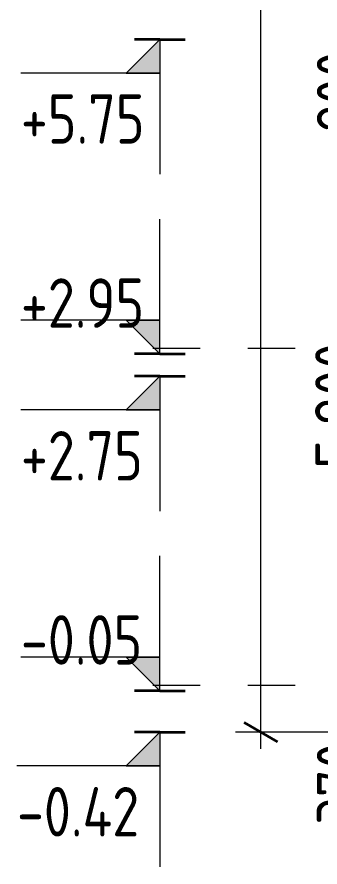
# Model space of a CAD drawing. Header units: millimetres. Extents: x 18162 to 7085488, y 72188 to 247925.
# Drawn here: x 6550790 to 6553492, y 108722 to 116292 of the extents above; entities that cross this region are included whole.
import ezdxf

# ---------------------------------------------------------------- set-up
doc = ezdxf.new("R2010")
doc.units = ezdxf.units.MM
doc.header["$MEASUREMENT"] = 0
doc.linetypes.add('Dashed', pattern=[423.333333, 211.666667, -211.666667])
doc.styles.add('GENERATED_STYLE_3', font='', dxfattribs={"width": 0.8})
doc.styles.get('GENERATED_STYLE_3').set_extended_font_data('ISOCPEUR MON')
doc.dimstyles.new('GENERATED_STYLE__32', dxfattribs={"dimtxt": 440.00001, "dimasz": 228, "dimexe": 0.18, "dimexo": 50, "dimgap": 0, "dimtad": 1, "dimdec": 0, "dimzin": 0, "dimdsep": 46, "dimtxsty": 'GENERATED_STYLE_3', "dimblk": 'ARROWHEAD_2', "dimblk1": 'ARROWHEAD_2', "dimblk2": 'ARROWHEAD_2', "dimcen": 0.09, "dimclrd": 13, "dimclre": 13, "dimclrt": 13, "dimadec": 0, "dimazin": 0, "dimtfac": 1, "dimtdec": 4, "dimtmove": 0, "dimatfit": 3, "dimfxl": 1, "dimtolj": 1, "dimtzin": 0, "dimarcsym": 0})

# ---------------------------------------------------------------- blocks, each defined once
blk = doc.blocks.new('*D3409', base_point=(6480357.9, 110341.8))
at = {"color": 12, "linetype": 'Continuous', "lineweight": 35}
for p, q in [((6553713.8, 110378.4), (6554013.8, 110205.2)), ((6553713.8, 110008.4), (6554013.8, 109835.2))]:
    blk.add_line(p, q, dxfattribs=at)
at = {"color": 13, "linetype": 'Continuous', "lineweight": 13}
for p, q in [((6553863.8, 109921.8), (6553863.8, 110291.8)), ((6557253.6, 109921.8), (6553638.8, 109921.8)), ((6553863.8, 109775.1), (6553863.8, 109921.8))]:
    blk.add_line(p, q, dxfattribs=at)
at = {"color": 13, "lineweight": 13, "insert": (6553903.6, 109097.4), "char_height": 440, "attachment_point": 7, "rotation": 90, "style": 'GENERATED_STYLE_3'}
blk.add_mtext('\\A1;{\\pql;\\fISOCPEUR MON|b0|i0|c0|p0;\\W0.800000;370}', dxfattribs=at)
blk = doc.blocks.new('ARROWHEAD_2')
at = {"color": 0, "linetype": 'Continuous', "lineweight": 0}
for p, q in [((-0.378, -0.655), (0.378, 0.655)), ((0, 0), (-1, 0))]:
    blk.add_line(p, q, dxfattribs=at)
blk = doc.blocks.new('*D3410', base_point=(6480357.9, 110341.8))
at = {"color": 12, "linetype": 'Continuous', "lineweight": 35}
for p, q in [((6553713.8, 116178.4), (6554013.8, 116005.2)), ((6553713.8, 110378.4), (6554013.8, 110205.2))]:
    blk.add_line(p, q, dxfattribs=at)
at = {"color": 13, "linetype": 'Continuous', "lineweight": 13}
for p, q in [((6557253.6, 116091.8), (6553638.8, 116091.8)), ((6553863.8, 110291.8), (6553863.8, 116091.8)), ((6557253.6, 110291.8), (6553638.8, 110291.8)), ((6553863.8, 109921.8), (6553863.8, 110291.8))]:
    blk.add_line(p, q, dxfattribs=at)
at = {"color": 13, "lineweight": 13, "char_height": 440, "attachment_point": 7, "rotation": 90, "style": 'GENERATED_STYLE_3'}
for s, insert in [('\\A1;{\\pql;\\fISOCPEUR MON|b0|i0|c0|p0;\\W0.800000;200}', (6553903.6, 115267.4)), ('\\A1;{\\pql;\\fISOCPEUR MON|b0|i0|c0|p0;\\W0.800000;5,800}', (6553991.4, 112269.7))]:
    blk.add_mtext(s, dxfattribs=dict(at, insert=insert))
blk = doc.blocks.new('*D3412', base_point=(6480357.9, 110341.8))
at = {"color": 12, "linetype": 'Continuous', "lineweight": 35}
for p, q in [((6553713.8, 149178.4), (6554013.8, 149005.2)), ((6553713.8, 116378.4), (6554013.8, 116205.2))]:
    blk.add_line(p, q, dxfattribs=at)
at = {"color": 13, "linetype": 'Continuous', "lineweight": 13}
for p, q in [((6557253.6, 149091.8), (6553638.8, 149091.8)), ((6553863.8, 116291.8), (6553863.8, 149091.8)), ((6557253.6, 116291.8), (6553638.8, 116291.8)), ((6553863.8, 116091.8), (6553863.8, 116291.8))]:
    blk.add_line(p, q, dxfattribs=at)
at = {"color": 13, "lineweight": 13, "char_height": 440, "attachment_point": 7, "rotation": 90, "style": 'GENERATED_STYLE_3'}
for s, insert in [('\\A1;{\\pql;\\fISOCPEUR MON|b0|i0|c0|p0;\\W0.800000;200}', (6553903.6, 148267.4)), ('\\A1;{\\pql;\\fISOCPEUR MON|b0|i0|c0|p0;\\W0.800000;32,800}', (6553991.4, 131646.7))]:
    blk.add_mtext(s, dxfattribs=dict(at, insert=insert))
blk = doc.blocks.new('*D3418', base_point=(6480357.9, 110341.8))
at = {"color": 12, "linetype": 'Continuous', "lineweight": 35}
for p, q in [((6552814.1, 160878.4), (6553114.1, 160705.2)), ((6552814.1, 110008.4), (6553114.1, 109835.2))]:
    blk.add_line(p, q, dxfattribs=at)
at = {"color": 13, "linetype": 'Continuous', "lineweight": 13}
for p, q in [((6558603.6, 160791.8), (6552739.1, 160791.8)), ((6552964.1, 109921.8), (6552964.1, 160791.8)), ((6557253.6, 109921.8), (6552739.1, 109921.8)), ((6552964.1, 109775.1), (6552964.1, 109921.8))]:
    blk.add_line(p, q, dxfattribs=at)
at = {"color": 13, "lineweight": 13, "insert": (6553091.7, 134680.6), "char_height": 440, "attachment_point": 7, "rotation": 90, "style": 'GENERATED_STYLE_3'}
blk.add_mtext('\\A1;{\\pql;\\fISOCPEUR MON|b0|i0|c0|p0;\\W0.800000;50,870}', dxfattribs=at)

msp = doc.modelspace()

# ---------------------------------------------------------------- hatches: boundary and pattern name
at = {"linetype": 'Continuous', "lineweight": 13}
for points in [[(6552064.1, 116091.8), (6551764.1, 115791.8), (6552064.1, 115791.8)], [(6552064.1, 113291.8), (6552064.1, 113591.8), (6551764.1, 113591.8)], [(6552064.1, 113091.8), (6551764.1, 112791.8), (6552064.1, 112791.8)], [(6552064.1, 110291.8), (6552064.1, 110591.8), (6551764.1, 110591.8)], [(6552064.1, 109921.8), (6551764.1, 109621.8), (6552064.1, 109621.8)]]:
    msp.add_hatch(color=13, dxfattribs=at).paths.add_polyline_path(points)

# ---------------------------------------------------------------- linework, layer by layer
at = {"color": 13, "linetype": 'Continuous', "lineweight": 13}
for p, q in [((6552064.1, 116091.8), (6551764.1, 115791.8)), ((6552064.1, 116091.8), (6552064.1, 114891.8)), ((6552064.1, 115791.8), (6550825.1, 115791.8)), ((6551764.1, 115791.8), (6552064.1, 115791.8)), ((6552064.1, 113291.8), (6552064.1, 114491.8)), ((6552064.1, 113591.8), (6550825.1, 113591.8)), ((6552064.1, 113291.8), (6551764.1, 113591.8)), ((6551764.1, 113591.8), (6552064.1, 113591.8)), ((6552064.1, 113091.8), (6551764.1, 112791.8)), ((6552064.1, 113091.8), (6552064.1, 111891.8)), ((6552064.1, 112791.8), (6550825.1, 112791.8)), ((6551764.1, 112791.8), (6552064.1, 112791.8)), ((6552064.1, 110291.8), (6552064.1, 111491.8)), ((6552064.1, 110591.8), (6550825.1, 110591.8)), ((6552064.1, 110291.8), (6551764.1, 110591.8)), ((6551764.1, 110591.8), (6552064.1, 110591.8)), ((6552064.1, 109921.8), (6551764.1, 109621.8)), ((6552064.1, 109921.8), (6552064.1, 108721.8)), ((6552064.1, 109621.8), (6550790, 109621.8)), ((6551764.1, 109621.8), (6552064.1, 109621.8))]:
    msp.add_line(p, q, dxfattribs=at)
at = {"color": 12, "linetype": 'Continuous', "lineweight": 35}
for p, q in [((6552064.1, 116091.8), (6551839.1, 116091.8)), ((6552064.1, 116091.8), (6552289.1, 116091.8)), ((6552064.1, 113291.8), (6551839.1, 113291.8)), ((6552064.1, 113291.8), (6552289.1, 113291.8)), ((6552064.1, 113091.8), (6551839.1, 113091.8)), ((6552064.1, 113091.8), (6552289.1, 113091.8)), ((6552064.1, 110291.8), (6551839.1, 110291.8)), ((6552064.1, 110291.8), (6552289.1, 110291.8)), ((6552064.1, 109921.8), (6551839.1, 109921.8)), ((6552064.1, 109921.8), (6552289.1, 109921.8))]:
    msp.add_line(p, q, dxfattribs=at)
at = {"color": 8, "linetype": 'Dashed', "lineweight": 13, "ltscale": 2}
for p, q in [((6552000.8, 113341.8), (6583543.5, 113341.8)), ((6552000.8, 110341.8), (6583543.5, 110341.8))]:
    msp.add_line(p, q, dxfattribs=at)

# ---------------------------------------------------------------- texts
at = {"color": 13, "lineweight": 13, "char_height": 440, "attachment_point": 7, "style": 'GENERATED_STYLE_3'}
for s, insert in [('\\A1;{\\pql;\\fISOCPEUR MON|b0|i0|c0|p0;\\W0.800000;+5.75}', (6550825.1, 115164)), ('\\A1;{\\pql;\\fISOCPEUR MON|b0|i0|c0|p0;\\W0.800000;+2.95}', (6550825.1, 113524)), ('\\A1;{\\pql;\\fISOCPEUR MON|b0|i0|c0|p0;\\W0.800000;+2.75}', (6550825.1, 112164)), ('\\A1;{\\pql;\\fISOCPEUR MON|b0|i0|c0|p0;\\W0.800000;-0.05}', (6550825.1, 110524)), ('\\A1;{\\pql;\\fISOCPEUR MON|b0|i0|c0|p0;\\W0.800000;-0.42}', (6550790, 108994))]:
    msp.add_mtext(s, dxfattribs=dict(at, insert=insert))

# ---------------------------------------------------------------- dimensions: what is measured, and where the dimension line sits
at = {"color": 13, "linetype": 'Continuous', "lineweight": 13}
for base, p1, p2, picture, middle in [((6552964.1, 160791.8), (6557303.6, 109921.8), (6558653.6, 160791.8), '*D3418', (6552656.1, 135585)), ((6553863.8, 149091.8), (6557878.3, 116291.8), (6557918.5, 149091.8), '*D3412', (6553555.8, 132551.2)), ((6553863.8, 116091.8), (6557303.6, 110291.8), (6557878.3, 116091.8), '*D3410', (6553555.8, 113006.7)), ((6553863.8, 110291.8), (6557303.6, 109921.8), (6557303.6, 110291.8), '*D3409', (6553555.8, 109599.7))]:
    dim = msp.add_linear_dim(base=base, p1=p1, p2=p2, angle=90, dimstyle='GENERATED_STYLE__32', dxfattribs=at)
    dim.commit()
    dim.dimension.update_dxf_attribs({"geometry": picture, "text_midpoint": middle, "dimtype": 160, "text_rotation": 90})

doc.saveas('drawing.dxf')
